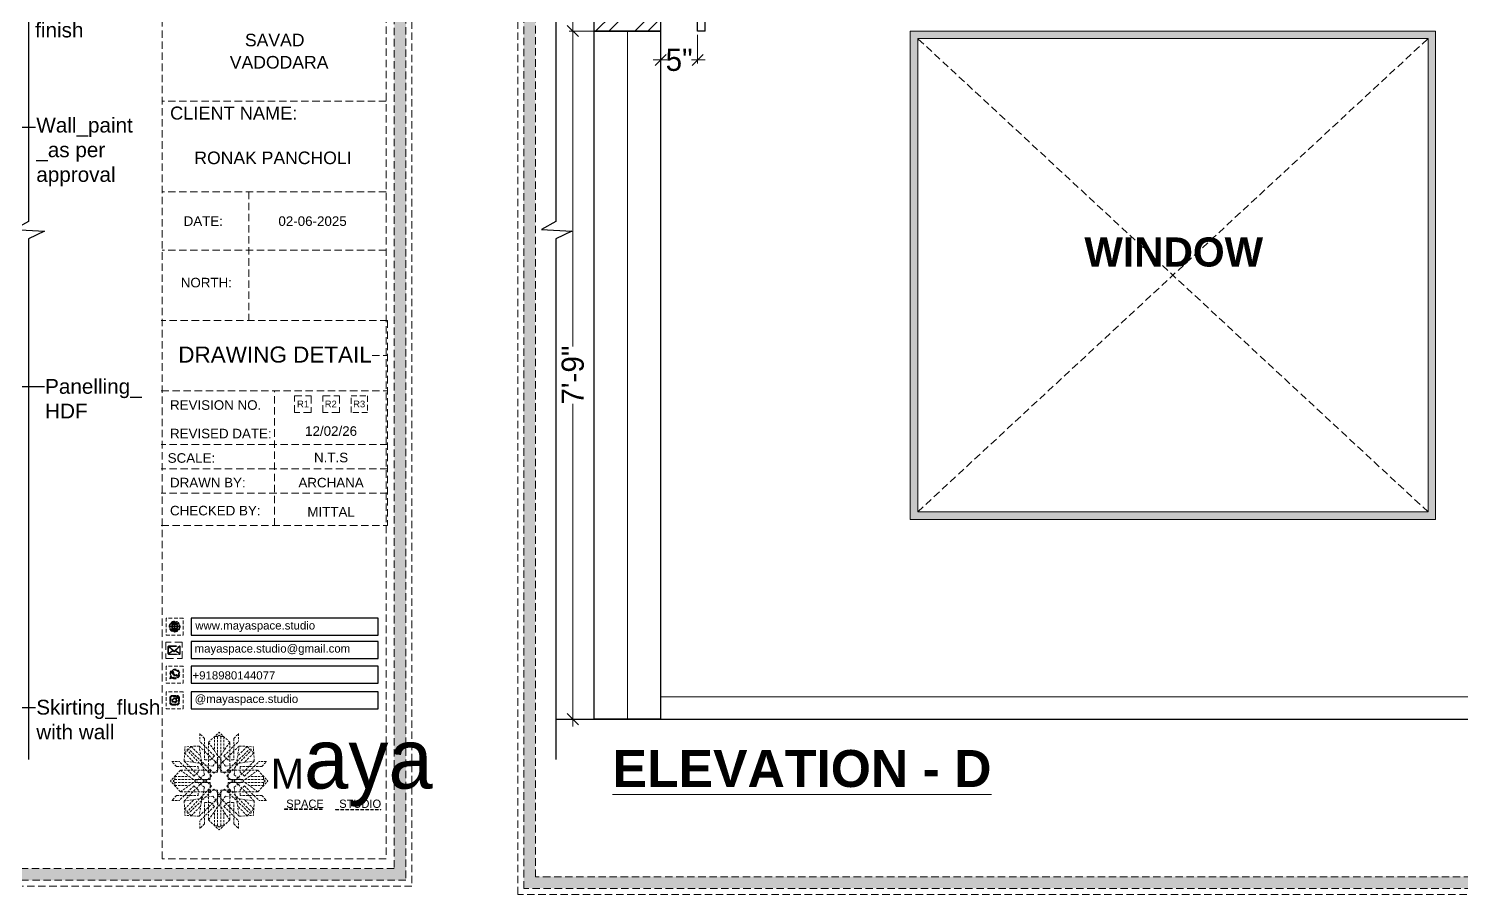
# Model space of a CAD drawing. Header units: millimetres. Extents: x 35877 to 3066687, y -650199 to -40525.
# Drawn here: x 147980.7 to 148174.3, y -179079.4 to -178962.4 of the extents above; entities that cross this region are included whole.
import ezdxf
from ezdxf import colors
from ezdxf.entities.mleader import LeaderData, LeaderLine
from ezdxf.enums import TextEntityAlignment as Align
from ezdxf.math import Vec2, Vec3

# ---------------------------------------------------------------- set-up
doc = ezdxf.new("R2010")
doc.units = ezdxf.units.MM
doc.header["$MEASUREMENT"] = 0
doc.header["$PDMODE"] = 35
doc.linetypes.add('DASHED', pattern=[0.75, 0.5, -0.25])
doc.linetypes.add('DASHEDX2', pattern=[1.5, 1, -0.5])
doc.layers.get('Defpoints').update_dxf_attribs({"color": 220})
doc.layers.add('AR HATCH-7', color=7, linetype='Continuous')
for name, color, linetype, lineweight in [('DIM.', 250, 'Continuous', 13), ('dim05', 1, 'Continuous', 13), ('Dimension', 10, 'DASHEDX2', 20), ('el', 7, 'Continuous', 20), ('FURNITURE', 32, 'Continuous', 9), ('furniture dimensions', 1, 'DASHED', 0), ('NAME PLATE', 7, 'Continuous', 25), ('SECTION ( SLAB PLine )', 104, 'Continuous', 30), ('Text', 7, 'Continuous', 15), ('wall', 7, 'Continuous', 30), ('XX~SLAB ( BEAM )~ ( DIM )', 7, 'Continuous', 9)]:
    doc.layers.add(name, color=color, linetype=linetype, lineweight=lineweight)
doc.styles.add('Arial', font='arial.ttf')
doc.styles.add('century g', font='GOTHIC.TTF')
doc.styles.get("Standard").update_dxf_attribs({"font": 'arial.ttf', "height": 6})
doc.dimstyles.new('Archana', dxfattribs={"dimtxt": 2, "dimasz": 0.75, "dimexe": 0.5, "dimexo": 0.5, "dimgap": 0, "dimtad": 0, "dimzin": 0, "dimdsep": 46, "dimlunit": 4, "dimtxsty": 'century g', "dimblk": 'OBLIQUE', "dimcen": 0, "dimdle": 1, "dimclrd": 256, "dimclre": 256, "dimclrt": 256, "dimadec": 0, "dimazin": 0, "dimtfac": 1, "dimtofl": 0, "dimtmove": 1, "dimatfit": 3, "dimfxl": 1, "dimfxlon": 1, "dimtolj": 1, "dimtzin": 0, "dimlwd": -1, "dimlwe": -1, "dimarcsym": 0})

# ---------------------------------------------------------------- blocks, each defined once
blk = doc.blocks.new('FSFSF')
at = {"color": 42, "lineweight": 5, "true_color": 0xe0ac11}
for p, q in [((28600.03, 143.51), (28600.03, 140.16)), ((28602.15, 141.41), (28600.03, 143.51)), ((28606.47, 133.76), (28600.03, 140.16)), ((28602.15, 141.41), (28602.15, 131.95)), ((28603.86, 139.69), (28608.58, 144.08)), ((28603.86, 126.58), (28603.86, 139.69)), ((28603.86, 139.69), (28608.58, 133.02)), ((28607.9, 142.22), (28606.58, 142.22)), ((28606.58, 142.22), (28606.58, 135.84)), ((28607.9, 142.22), (28608.58, 142.85)), ((28607.9, 142.22), (28607.9, 126.58)), ((28613.31, 139.69), (28608.58, 144.08)), ((28609.27, 142.22), (28608.59, 142.85)), ((28613.31, 139.69), (28608.59, 133.02)), ((28609.27, 142.22), (28609.27, 126.58)), ((28609.27, 142.22), (28610.59, 142.22)), ((28610.59, 142.22), (28610.59, 135.84)), ((28610.7, 133.76), (28617.14, 140.16)), ((28613.31, 126.58), (28613.31, 139.69)), ((28615.02, 141.41), (28617.14, 143.51)), ((28615.02, 141.41), (28615.02, 131.95)), ((28617.14, 143.51), (28617.14, 140.16)), ((28593.19, 131.45), (28593.54, 137.71)), ((28593.39, 135), (28594.56, 136.12)), ((28593.39, 135), (28597.6, 130.78)), ((28599.8, 138.06), (28593.54, 137.71)), ((28595.12, 136.69), (28594.53, 136.69)), ((28594.56, 136.12), (28594.56, 136.71)), ((28605.17, 124.98), (28594.56, 136.12)), ((28596.24, 137.86), (28595.12, 136.69)), ((28606.27, 126.08), (28595.12, 136.69)), ((28596.24, 137.86), (28600.47, 133.65)), ((28601.03, 130), (28599.8, 138.06)), ((28599.8, 138.05), (28608.58, 129.56)), ((28606.47, 133.76), (28604.75, 131.95)), ((28605.86, 129.18), (28608.58, 133.02)), ((28617.37, 138.05), (28608.59, 129.56)), ((28611.31, 129.18), (28608.59, 133.02)), ((28610.7, 133.76), (28612.42, 131.95)), ((28610.9, 126.08), (28622.05, 136.69)), ((28612.02, 124.98), (28622.62, 136.12)), ((28616.14, 130), (28617.37, 138.06)), ((28620.93, 137.86), (28616.7, 133.65)), ((28617.37, 138.06), (28623.63, 137.71)), ((28623.8, 135), (28619.59, 130.78)), ((28620.93, 137.86), (28622.05, 136.69)), ((28622.05, 136.69), (28622.64, 136.69)), ((28622.62, 136.12), (28622.62, 136.71)), ((28623.8, 135), (28622.62, 136.12)), ((28624, 131.45), (28623.65, 137.71)), ((28591.56, 127.39), (28587.17, 122.66)), ((28587.73, 131.22), (28591.08, 131.22)), ((28589.84, 129.1), (28587.73, 131.22)), ((28589.84, 129.1), (28599.29, 129.1)), ((28597.49, 124.78), (28591.08, 131.22)), ((28604.66, 127.39), (28591.56, 127.39)), ((28591.56, 127.39), (28598.23, 122.67)), ((28593.19, 131.45), (28601.69, 122.67)), ((28601.25, 130.22), (28593.19, 131.45)), ((28597.49, 124.78), (28599.29, 126.5)), ((28599.29, 126.5), (28599.29, 129.1)), ((28605.86, 129.18), (28601.03, 130)), ((28602.07, 125.39), (28601.25, 130.22)), ((28604.75, 131.95), (28602.15, 131.95)), ((28603.68, 126.54), (28603.68, 127.39)), ((28604.66, 126.54), (28603.68, 126.54)), ((28604.71, 127.57), (28603.86, 127.57)), ((28607.9, 126.58), (28603.86, 126.58)), ((28604.66, 123.35), (28604.66, 127.39)), ((28604.7, 126.58), (28604.71, 127.57)), ((28606.27, 126.08), (28608.58, 128.27)), ((28607.9, 128.92), (28608.58, 129.56)), ((28607.9, 128.92), (28608.58, 128.27)), ((28609.27, 128.92), (28608.59, 129.56)), ((28609.27, 128.92), (28608.59, 128.27)), ((28610.9, 126.08), (28608.59, 128.27)), ((28609.27, 126.58), (28613.31, 126.58)), ((28611.31, 129.18), (28616.14, 130)), ((28612.42, 131.95), (28615.02, 131.95)), ((28612.46, 126.58), (28612.46, 127.57)), ((28612.46, 127.57), (28613.31, 127.57)), ((28612.52, 123.35), (28612.52, 127.39)), ((28612.52, 127.39), (28625.63, 127.39)), ((28612.52, 126.54), (28613.51, 126.54)), ((28613.51, 126.54), (28613.51, 127.39)), ((28615.12, 125.39), (28615.94, 130.22)), ((28623.99, 131.45), (28615.5, 122.67)), ((28615.94, 130.22), (28624, 131.45)), ((28627.34, 129.1), (28617.89, 129.1)), ((28617.89, 126.5), (28617.89, 129.1)), ((28619.7, 124.78), (28617.89, 126.5)), ((28625.63, 127.39), (28618.96, 122.67)), ((28619.7, 124.78), (28626.1, 131.22)), ((28625.63, 127.39), (28630.02, 122.66)), ((28629.45, 131.22), (28626.1, 131.22)), ((28627.34, 129.1), (28629.45, 131.22)), ((28591.56, 117.94), (28587.17, 122.66)), ((28589.03, 123.35), (28588.4, 122.67)), ((28589.03, 121.98), (28588.4, 122.65)), ((28589.03, 123.35), (28589.03, 124.67)), ((28589.03, 124.67), (28595.4, 124.67)), ((28589.03, 123.35), (28604.66, 123.35)), ((28589.03, 121.98), (28604.66, 121.98)), ((28589.03, 121.98), (28589.03, 120.66)), ((28589.03, 120.66), (28595.4, 120.66)), ((28597.49, 120.54), (28591.08, 114.11)), ((28591.56, 117.94), (28598.23, 122.65)), ((28593.19, 113.88), (28601.69, 122.65)), ((28605.17, 120.35), (28594.56, 109.2)), ((28597.49, 120.54), (28599.29, 118.83)), ((28602.07, 125.39), (28598.23, 122.67)), ((28602.07, 119.94), (28598.23, 122.65)), ((28602.07, 119.94), (28601.25, 115.1)), ((28602.33, 123.35), (28601.69, 122.67)), ((28602.33, 121.98), (28601.69, 122.65)), ((28602.33, 123.35), (28602.97, 122.67)), ((28602.33, 121.98), (28602.97, 122.65)), ((28605.17, 124.98), (28602.97, 122.67)), ((28605.17, 120.35), (28602.97, 122.65)), ((28604.66, 121.98), (28604.66, 117.94)), ((28612.02, 124.98), (28614.21, 122.67)), ((28612.02, 120.35), (28614.21, 122.65)), ((28612.02, 120.35), (28622.62, 109.2)), ((28628.16, 123.35), (28612.52, 123.35)), ((28612.52, 121.98), (28612.52, 117.94)), ((28628.16, 121.98), (28612.52, 121.98)), ((28614.85, 123.35), (28614.21, 122.67)), ((28614.85, 121.98), (28614.21, 122.65)), ((28614.85, 123.35), (28615.5, 122.67)), ((28614.85, 121.98), (28615.5, 122.65)), ((28615.12, 125.39), (28618.96, 122.67)), ((28615.12, 119.94), (28618.96, 122.65)), ((28615.12, 119.94), (28615.94, 115.1)), ((28623.99, 113.88), (28615.5, 122.65)), ((28619.7, 120.54), (28617.89, 118.83)), ((28625.63, 117.94), (28618.96, 122.65)), ((28619.7, 120.54), (28626.1, 114.11)), ((28628.16, 124.67), (28621.78, 124.67)), ((28628.16, 120.66), (28621.78, 120.66)), ((28625.63, 117.94), (28630.02, 122.66)), ((28628.16, 123.35), (28628.16, 124.67)), ((28628.16, 123.35), (28628.78, 122.67)), ((28628.16, 121.98), (28628.78, 122.65)), ((28628.16, 121.98), (28628.16, 120.66)), ((28589.84, 116.23), (28587.73, 114.11)), ((28587.73, 114.11), (28591.08, 114.11)), ((28589.84, 116.23), (28599.29, 116.23)), ((28604.66, 117.94), (28591.56, 117.94)), ((28601.25, 115.1), (28593.19, 113.87)), ((28593.19, 113.87), (28593.54, 107.62)), ((28593.39, 110.32), (28597.6, 114.55)), ((28606.27, 119.15), (28595.12, 108.54)), ((28599.29, 118.83), (28599.29, 116.23)), ((28599.8, 107.17), (28608.58, 115.67)), ((28601.03, 115.23), (28599.8, 107.17)), ((28605.86, 116.05), (28601.03, 115.23)), ((28604.66, 118.78), (28603.68, 118.78)), ((28603.68, 118.78), (28603.68, 117.94)), ((28607.9, 118.65), (28603.86, 118.65)), ((28603.86, 118.65), (28603.86, 105.54)), ((28604.71, 117.66), (28603.86, 117.66)), ((28604.7, 118.65), (28604.71, 117.66)), ((28605.86, 116.05), (28608.58, 112.21)), ((28606.27, 119.15), (28608.58, 116.96)), ((28607.9, 103.01), (28607.9, 118.65)), ((28607.9, 116.31), (28608.58, 116.96)), ((28607.9, 116.31), (28608.58, 115.67)), ((28610.9, 119.15), (28608.59, 116.96)), ((28609.27, 116.31), (28608.59, 116.96)), ((28609.27, 116.31), (28608.59, 115.67)), ((28611.31, 116.05), (28608.59, 112.21)), ((28617.37, 107.17), (28608.59, 115.67)), ((28609.27, 118.65), (28613.31, 118.65)), ((28609.27, 103.01), (28609.27, 118.65)), ((28610.9, 119.15), (28622.05, 108.54)), ((28611.31, 116.05), (28616.14, 115.23)), ((28612.46, 118.65), (28612.46, 117.66)), ((28612.46, 117.66), (28613.31, 117.66)), ((28612.52, 118.78), (28613.51, 118.78)), ((28612.52, 117.94), (28625.63, 117.94)), ((28613.31, 118.65), (28613.31, 105.54)), ((28613.51, 118.78), (28613.51, 117.94)), ((28615.94, 115.1), (28624, 113.87)), ((28616.14, 115.23), (28617.37, 107.17)), ((28617.89, 118.83), (28617.89, 116.23)), ((28627.34, 116.23), (28617.89, 116.23)), ((28623.8, 110.32), (28619.59, 114.55)), ((28624, 113.87), (28623.65, 107.62)), ((28629.45, 114.11), (28626.1, 114.11)), ((28627.34, 116.23), (28629.45, 114.11)), ((28593.39, 110.32), (28594.56, 109.2)), ((28599.8, 107.17), (28593.54, 107.52)), ((28595.12, 108.54), (28594.53, 108.54)), ((28594.56, 109.2), (28594.56, 108.61)), ((28596.24, 107.37), (28595.12, 108.54)), ((28596.24, 107.37), (28600.47, 111.58)), ((28606.47, 111.47), (28600.03, 105.07)), ((28602.15, 103.82), (28602.15, 113.27)), ((28604.75, 113.27), (28602.15, 113.27)), ((28603.86, 105.54), (28608.58, 112.21)), ((28606.47, 111.47), (28604.75, 113.27)), ((28606.58, 103.01), (28606.58, 109.38)), ((28613.31, 105.54), (28608.59, 112.21)), ((28610.59, 103.01), (28610.59, 109.38)), ((28610.7, 111.47), (28612.42, 113.27)), ((28610.7, 111.47), (28617.14, 105.07)), ((28612.42, 113.27), (28615.02, 113.27)), ((28615.02, 103.82), (28615.02, 113.27)), ((28620.93, 107.37), (28616.7, 111.58)), ((28617.37, 107.17), (28623.63, 107.52)), ((28620.93, 107.37), (28622.05, 108.54)), ((28622.05, 108.54), (28622.64, 108.54)), ((28623.8, 110.32), (28622.62, 109.2)), ((28622.62, 109.2), (28622.62, 108.61)), ((28600.03, 101.71), (28600.03, 105.07)), ((28602.15, 103.82), (28600.03, 101.71)), ((28603.86, 105.54), (28608.58, 101.15)), ((28607.9, 103.01), (28606.58, 103.01)), ((28607.9, 103.01), (28608.58, 102.38)), ((28613.31, 105.54), (28608.58, 101.15)), ((28609.27, 103.01), (28608.59, 102.38)), ((28609.27, 103.01), (28610.59, 103.01)), ((28615.02, 103.82), (28617.14, 101.71)), ((28617.14, 101.71), (28617.14, 105.07))]:
    blk.add_line(p, q, dxfattribs=at)
blk = doc.blocks.new('hgwg')
at = {"layer": 'Dimension', "true_color": 0xd39e00}
h = blk.add_hatch(color=42, dxfattribs=at)
h.dxf.hatch_style = 1
h.paths.add_polyline_path([(27505.71, 45.05), (27494.27, 45.05), (27494.27, 44.9), (27505.71, 44.9)])
h = blk.add_hatch(color=42, dxfattribs=at)
h.dxf.hatch_style = 1
h.paths.add_polyline_path([(27523.3, 44.9), (27509.68, 44.9), (27509.68, 44.75), (27523.3, 44.75)])
at = {"layer": 'Dimension', "color": 42, "true_color": 0xd39e00}
for p, q in [((27494.27, 45.05), (27505.71, 45.05)), ((27494.27, 44.9), (27494.27, 45.05)), ((27494.27, 44.9), (27505.71, 44.9)), ((27505.71, 45.05), (27505.71, 44.9)), ((27509.68, 44.9), (27523.3, 44.9)), ((27509.68, 44.9), (27509.68, 44.75)), ((27509.68, 44.75), (27523.3, 44.75)), ((27523.3, 44.75), (27523.3, 44.9))]:
    blk.add_line(p, q, dxfattribs=at)
at = {"layer": 'Dimension', "color": 42, "true_color": 0xd39e00, "attachment_point": 1}
for s, width, insert, char_height in [('{\\fCinzel|b0|i0|c0|p2;\\H1.5x;M\\fAmsterdam One|b0|i0|c0|p2;\\H2x;aya}', 85.3277, (27490.17, 69.17), 6), ('{\\fCinzel|b0|i0|c0|p0;SPACE     STUDIO}', 66.129, (27494.83, 47.86), 2.5)]:
    blk.add_mtext_dynamic_manual_height_columns(s, width=width, gutter_width=30, heights=[0], dxfattribs=dict(at, insert=insert, char_height=char_height))
blk = doc.blocks.new('aggerg')
at = {"layer": 'Dimension', "color": 42, "true_color": 0xd39e00}
blk.add_lwpolyline([(-1.41, 1.41), (1.41, 1.41), (1.41, -1.41), (-1.41, -1.41)], close=True, dxfattribs=at)
at = {"layer": 'NAME PLATE', "lineweight": 0, "insert": (-0.03, 0.62), "char_height": 1.151, "width": 2.2458, "attachment_point": 2, "style": 'Arial'}
blk.add_mtext('R3', dxfattribs=at)
blk = doc.blocks.new('QEGW4TG')
at = {"layer": 'Dimension', "true_color": 0x000000}
h = blk.add_hatch(color=18, dxfattribs=at)
h.dxf.hatch_style = 1
h.paths.add_polyline_path([(2.69, 1.93, 0.170513), (2.95, 1.97, 0.190337), (3.11, 2.18, 0.316231), (3.07, 2.28), (2.79, 2.37, 0.273721), (2.69, 2.34, 0.040749), (2.63, 2.27, -0.441282), (2.53, 2.25, -0.11828), (2.06, 2.64, -0.441282), (2.07, 2.74, 0.040749), (2.13, 2.81, 0.290083), (2.14, 2.92), (2.01, 3.18, 0.316231), (1.91, 3.2, 0.190337), (1.73, 3, 0.170513), (1.72, 2.74, 0.252784)], flags=0)
h.paths.add_polyline_path([(1.19, 1.98), (1.03, 1.3, 0.550912), (1.11, 1.23), (1.75, 1.39, 6.344125)])
h.paths.add_polyline_path([(1.81, 1.7), (1.4, 1.6), (1.5, 2.03, -9.071339)], flags=16)
h.paths.add_polyline_path([(3.11, 2.16, -0.17811), (2.95, 1.97, -0.170513), (2.69, 1.93, -0.252784), (1.72, 2.74, -0.170513), (1.73, 3, -0.17811), (1.89, 3.19, -0.370089), (2.01, 3.18), (2.14, 2.92, -0.307185), (2.13, 2.8, -0.041087), (2.06, 2.73, 0.321676), (2.05, 2.65, 0.126524), (2.55, 2.24, 0.312216), (2.62, 2.26, -0.041087), (2.68, 2.34, -0.290673), (2.79, 2.37), (3.07, 2.28, -0.370089)], flags=0)
h = blk.add_hatch(color=18, dxfattribs=at)
h.dxf.hatch_style = 1
h.paths.add_polyline_path([(2.79, 2.37, 0.273721), (2.69, 2.34, 0.040749), (2.63, 2.27, -0.441282), (2.53, 2.25, -0.11828), (2.06, 2.64, -0.441282), (2.07, 2.74, 0.040749), (2.13, 2.81, 0.290083), (2.14, 2.92), (2.01, 3.18, 0.316231), (1.91, 3.2, 0.190337), (1.73, 3, 0.170513), (1.72, 2.74, 0.252784), (2.69, 1.93, 0.170513), (2.95, 1.97, 0.190337), (3.11, 2.18, 0.316231), (3.07, 2.28)])
for p, q in [((1.19, 1.98), (1.03, 1.3)), ((1.1, 1.23), (1.75, 1.39)), ((1.5, 2.03), (1.4, 1.6)), ((1.4, 1.6), (1.81, 1.7)), ((2.01, 3.18), (2.14, 2.92)), ((3.07, 2.28), (2.8, 2.36))]:
    blk.add_line(p, q)
blk.add_lwpolyline([(0, 0), (4.68, 0), (4.68, 4.68), (0, 4.68)], close=True)
for centre, radius, start, end in [((1.09, 1.29), 0.0598, 164.8483, 282.1458), ((2.39, 2.56), 1.34, 241.4727, 205.6422), ((2.39, 2.56), 1.04, 235.9962, 210.8333), ((2.09, 2.87), 0.39, 159.7007, 198.4072), ((2.96, 3.23), 1.33, 201.4218, 258.1669), ((2.07, 2.87), 0.364, 118.9685, 159.3648), ((1.94, 3.12), 0.0896, 41.8985, 123.1344), ((2.11, 2.68), 0.066, 135.9932, 224.8892), ((1.67, 3.16), 0.586, 312.4617, 321.8728), ((3.12, 3.42), 1.31, 216.5455, 243.5279), ((2.05, 2.87), 0.104, 320.3924, 28.6971), ((2.57, 2.3), 0.066, 234.2482, 323.1441), ((3.11, 1.94), 0.586, 137.2645, 146.6756), ((2.76, 2.27), 0.104, 70.4402, 138.745), ((2.75, 2.31), 0.39, 260.7301, 299.4366), ((2.76, 2.29), 0.364, 299.7725, 340.1688), ((3.03, 2.2), 0.0896, 336.0029, 57.2388)]:
    blk.add_arc(centre, radius, start, end)
blk = doc.blocks.new('ASGERG')
at = {"layer": 'Dimension', "true_color": 0x000000}
h = blk.add_hatch(color=18, dxfattribs=at)
h.dxf.hatch_style = 1
h.paths.add_polyline_path([(0.99, 1.7, 0.353872), (1.69, 1.03), (2.96, 1.03, 0.353872), (3.66, 1.7), (3.66, 2.99, 0.353872), (2.96, 3.67), (1.69, 3.67, 0.353872), (0.99, 2.99)])
h.paths.add_polyline_path([(1.27, 2.97, -0.353872), (1.72, 3.4), (2.94, 3.4, -0.353872), (3.38, 2.97), (3.38, 1.72, -0.353872), (2.94, 1.3), (1.72, 1.3, -0.353872), (1.27, 1.72)], flags=16)
h.paths.add_polyline_path([(3.02, 2.35, -1), (1.64, 2.35, -1)], flags=0)
h.paths.add_polyline_path([(2.74, 2.35, -1), (1.92, 2.35, -1)], flags=0)
h.paths.add_polyline_path([(2.86, 3.02, -1), (3.19, 3.02, -1)], flags=0)
h.paths.add_polyline_path([(1.64, 2.35, 1), (3.02, 2.35, 1)], flags=0)
h = blk.add_hatch(color=18, dxfattribs=at)
h.dxf.hatch_style = 1
h.paths.add_polyline_path([(1.64, 2.35, 1), (3.02, 2.35, 1)])
h.paths.add_polyline_path([(2.74, 2.35, -1), (1.92, 2.35, -1)], flags=16)
h = blk.add_hatch(color=18, dxfattribs=at)
h.dxf.hatch_style = 1
h.paths.add_polyline_path([(3.19, 3.02, 1), (2.86, 3.02, 1)])
for p, q in [((0.99, 2.99), (0.99, 1.7)), ((1.27, 2.97), (1.27, 1.72)), ((1.69, 3.67), (2.96, 3.67)), ((1.69, 1.03), (2.96, 1.03)), ((2.94, 3.4), (1.72, 3.4)), ((2.94, 1.3), (1.72, 1.3)), ((3.38, 2.97), (3.38, 1.72)), ((3.66, 2.99), (3.66, 1.7))]:
    blk.add_line(p, q)
blk.add_lwpolyline([(0, 0), (4.68, 0), (4.68, 4.68), (0, 4.68)], close=True)
for centre, radius in [((2.33, 2.35), 0.694), ((2.33, 2.35), 0.414), ((3.02, 3.02), 0.168)]:
    blk.add_circle(centre, radius)
for centre, radius, start, end in [((1.76, 2.89), 0.778, 94.8631, 172.8127), ((1.76, 1.8), 0.778, 187.1873, 265.1369), ((1.76, 2.91), 0.491, 94.8631, 172.8127), ((1.76, 1.78), 0.491, 187.1873, 265.1369), ((2.9, 2.91), 0.491, 7.1873, 85.1369), ((2.9, 1.78), 0.491, 274.8631, 352.8127), ((2.89, 2.89), 0.778, 7.1873, 85.1369), ((2.89, 1.8), 0.778, 274.8631, 352.8127)]:
    blk.add_arc(centre, radius, start, end)
blk = doc.blocks.new('DTGWEGEARG')
at = {"layer": 'Dimension', "true_color": 0x000000}
h = blk.add_hatch(color=18, dxfattribs=at)
h.dxf.hatch_style = 1
h.paths.add_polyline_path([(3.83, 2.34, 1), (0.85, 2.34, 1)])
h.paths.add_polyline_path([(2.51, 1.01, 0.105795), (2.96, 1.58, -0.055205), (3.3, 1.41, -0.169822)], flags=16)
h.paths.add_polyline_path([(2.41, 1.12), (2.41, 1.69, -0.058279), (2.81, 1.63, -0.103353)], flags=16)
h.paths.add_polyline_path([(2.26, 1.13, -0.101741), (1.87, 1.63, -0.057171), (2.26, 1.69)], flags=16)
h.paths.add_polyline_path([(2.17, 1.01, -0.169822), (1.38, 1.41, -0.055205), (1.72, 1.58, 0.105795)], flags=16)
h.paths.add_polyline_path([(3.02, 1.72, 0.081336), (3.13, 2.27), (3.68, 2.27, -0.152069), (3.4, 1.52, 0.05687)], flags=16)
h.paths.add_polyline_path([(2.87, 1.77, 0.061945), (2.41, 1.84), (2.41, 2.27), (2.98, 2.27, -0.081344)], flags=16)
h.paths.add_polyline_path([(2.26, 1.84, 0.060923), (1.8, 1.77, -0.081344), (1.7, 2.27), (2.26, 2.27)], flags=16)
h.paths.add_polyline_path([(1.66, 1.72, 0.05687), (1.28, 1.52, -0.152069), (1, 2.27), (1.55, 2.27, 0.081336)], flags=16)
h.paths.add_polyline_path([(2.41, 2.42), (2.41, 2.83, 0.061945), (2.87, 2.91, -0.080009), (2.98, 2.42)], flags=16)
h.paths.add_polyline_path([(3.13, 2.42, 0.080116), (3.02, 2.96, 0.05687), (3.4, 3.16, 0.028258), (3.3, 3.27, -0.055205), (2.96, 3.1, 0.105795), (2.51, 3.67, -0.36029), (3.68, 2.42)], flags=16)
h.paths.add_polyline_path([(2.26, 2.42), (1.7, 2.42, -0.080009), (1.8, 2.91, 0.060923), (2.26, 2.84)], flags=16)
h.paths.add_polyline_path([(1.55, 2.42), (1, 2.42, -0.150466), (1.28, 3.16, 0.05687), (1.66, 2.96, 0.080116)], flags=16)
h.paths.add_polyline_path([(2.41, 2.98), (2.41, 3.56, -0.103353), (2.81, 3.05, -0.058279)], flags=16)
h.paths.add_polyline_path([(2.26, 2.99, -0.057171), (1.87, 3.05, -0.101741), (2.26, 3.55)], flags=16)
h.paths.add_polyline_path([(1.72, 3.1, -0.055205), (1.38, 3.27, -0.169822), (2.17, 3.67, 0.105795)], flags=16)
blk.add_lwpolyline([(0, 0), (4.68, 0), (4.68, 4.68), (0, 4.68)], close=True)
at = {"layer": 'Dimension', "color": 18, "true_color": 0x000000}
for p, q in [((1, 2.42), (1.55, 2.42)), ((1, 2.27), (1.55, 2.27)), ((1.7, 2.42), (2.26, 2.42)), ((1.7, 2.27), (2.26, 2.27)), ((2.26, 3.55), (2.26, 2.99)), ((2.26, 2.84), (2.26, 2.42)), ((2.26, 2.27), (2.26, 1.84)), ((2.26, 1.69), (2.26, 1.13)), ((2.41, 3.56), (2.41, 2.98)), ((2.41, 2.83), (2.41, 2.42)), ((2.41, 2.42), (2.98, 2.42)), ((2.41, 2.27), (2.98, 2.27)), ((2.41, 2.27), (2.41, 1.84)), ((2.41, 1.69), (2.41, 1.12)), ((3.13, 2.42), (3.68, 2.42)), ((3.13, 2.27), (3.68, 2.27))]:
    blk.add_line(p, q, dxfattribs=at)
blk.add_circle((2.34, 2.34), 1.49, dxfattribs=at)
for centre, radius, start, end in [((2.34, 2.34), 1.34, 142.3819, 176.6093), ((2.34, 2.34), 1.34, 183.0315, 217.6181), ((2.34, 4.74), 1.9, 236.1399, 249.1595), ((2.34, -0.06), 1.9, 110.8405, 123.8601), ((2.34, 2.34), 1.34, 97.3549, 135.9073), ((2.34, 4.74), 1.75, 236.7417, 249.3811), ((2.34, -0.06), 1.75, 110.6189, 123.2583), ((2.34, 2.34), 1.34, 224.0927, 262.6451), ((3.28, 2.34), 1.73, 159.0567, 177.3789), ((3.28, 2.34), 1.73, 182.3435, 200.9433), ((3.28, 2.34), 1.58, 158.8325, 177.1302), ((3.28, 2.34), 1.58, 182.5658, 201.1675), ((3.28, 2.34), 1.73, 129.9301, 154.0867), ((3.28, 2.34), 1.73, 205.9133, 230.0699), ((2.34, 4.74), 1.9, 253.6799, 267.6253), ((2.34, -0.06), 1.9, 92.3747, 106.3201), ((3.28, 2.34), 1.58, 130.1073, 153.3446), ((2.34, 4.74), 1.75, 254.3336, 267.422), ((2.34, -0.06), 1.75, 92.578, 105.6664), ((3.28, 2.34), 1.58, 206.6554, 229.8927), ((1.4, 2.34), 1.58, 26.6554, 50.2584), ((2.34, 4.74), 1.75, 272.3248, 285.6664), ((2.34, 4.74), 1.9, 272.1415, 286.3201), ((2.34, -0.06), 1.9, 73.6799, 87.8585), ((2.34, -0.06), 1.75, 74.3336, 87.6752), ((1.4, 2.34), 1.58, 309.7416, 333.3446), ((2.34, 2.34), 1.34, 3.3907, 82.6451), ((1.4, 2.34), 1.73, 25.9133, 50.0699), ((1.4, 2.34), 1.73, 309.9301, 334.0867), ((2.34, 2.34), 1.34, 277.3549, 315.9073), ((1.4, 2.34), 1.58, 2.8698, 21.1675), ((1.4, 2.34), 1.58, 338.8325, 357.4342), ((2.34, 4.74), 1.75, 290.6189, 303.2583), ((2.34, -0.06), 1.75, 56.7417, 69.3811), ((2.34, 4.74), 1.9, 290.8405, 303.8601), ((1.4, 2.34), 1.73, 2.6211, 20.9433), ((1.4, 2.34), 1.73, 339.0567, 357.6565), ((2.34, -0.06), 1.9, 56.1399, 69.1595), ((2.34, 2.34), 1.34, 322.3819, 356.9685)]:
    blk.add_arc(centre, radius, start, end, dxfattribs=at)
blk = doc.blocks.new('_Oblique')
at = {"layer": 'wall', "color": 0, "lineweight": -2}
blk.add_line((-0.5, -0.5), (0.5, 0.5), dxfattribs=at)
blk = doc.blocks.new('*D380')
at = {"layer": 'Defpoints', "color": 0, "linetype": 'Continuous', "lineweight": 0, "transparency": 16777216}
for p in [(148066.09, -178962.75), (148071.09, -178962.75), (148071.09, -178966.65)]:
    blk.add_point(p, dxfattribs=at)
at = {"layer": 'furniture dimensions', "color": 5, "linetype": 'ByBlock', "transparency": 16777216}
blk.add_line((148066.09, -178963.25), (148066.09, -178967.15), dxfattribs=at)
at = {"layer": 'furniture dimensions', "color": 5, "linetype": 'Continuous', "transparency": 16777216}
for p, q in [((148071.09, -178963.25), (148071.09, -178967.15)), ((148065.09, -178966.65), (148066.92, -178966.65)), ((148072.09, -178966.65), (148070.26, -178966.65))]:
    blk.add_line(p, q, dxfattribs=at)
at = {"layer": 'furniture dimensions', "color": 5, "linetype": 'Continuous', "transparency": 16777216, "xscale": 1.5, "yscale": 1.5, "zscale": 1.5, "rotation": 180}
blk.add_blockref('_Oblique', (148066.09, -178966.65), dxfattribs=at)
at = {"layer": 'furniture dimensions', "color": 5, "linetype": 'Continuous', "transparency": 16777216, "xscale": 1.5, "yscale": 1.5, "zscale": 1.5}
blk.add_blockref('_Oblique', (148071.09, -178966.65), dxfattribs=at)
at = {"layer": 'furniture dimensions', "linetype": 'Continuous', "lineweight": 0, "transparency": 16777216, "insert": (148068.59, -178966.65), "char_height": 3, "attachment_point": 5, "style": 'century g'}
blk.add_mtext('\\A1;5"', dxfattribs=at)
blk = doc.blocks.new('*D381')
at = {"layer": 'Defpoints', "color": 0, "linetype": 'Continuous', "lineweight": 0, "transparency": 16777216}
for p in [(148054.22, -178956.75), (148071.09, -178956.75), (148072.09, -178962.75)]:
    blk.add_point(p, dxfattribs=at)
at = {"layer": 'furniture dimensions', "color": 5, "linetype": 'Continuous', "transparency": 16777216}
for p, q in [((148058.22, -178956.75), (148053.72, -178956.75)), ((148054.22, -178955.75), (148054.22, -178958.14)), ((148054.22, -178963.75), (148054.22, -178961.36))]:
    blk.add_line(p, q, dxfattribs=at)
at = {"layer": 'furniture dimensions', "color": 5, "linetype": 'ByBlock', "transparency": 16777216}
blk.add_line((148058.22, -178962.75), (148053.72, -178962.75), dxfattribs=at)
at = {"layer": 'furniture dimensions', "color": 5, "linetype": 'Continuous', "transparency": 16777216, "xscale": 1.5, "yscale": 1.5, "zscale": 1.5}
for p, rotation in [((148054.22, -178956.75), 90), ((148054.22, -178962.75), 270)]:
    blk.add_blockref('_Oblique', p, dxfattribs=dict(at, rotation=rotation))
at = {"layer": 'furniture dimensions', "linetype": 'Continuous', "lineweight": 0, "transparency": 16777216, "insert": (148054.22, -178959.75), "char_height": 3, "attachment_point": 5, "rotation": 90, "style": 'century g'}
blk.add_mtext('\\A1;6"', dxfattribs=at)
blk = doc.blocks.new('*D382')
at = {"layer": 'Defpoints', "color": 0, "linetype": 'Continuous', "lineweight": 0, "transparency": 16777216}
for p in [(148057.09, -178962.75), (148054.22, -179055.75), (148057.09, -179055.75)]:
    blk.add_point(p, dxfattribs=at)
at = {"layer": 'furniture dimensions', "color": 5, "linetype": 'ByBlock', "transparency": 16777216}
blk.add_line((148056.59, -178962.75), (148053.72, -178962.75), dxfattribs=at)
at = {"layer": 'furniture dimensions', "color": 5, "linetype": 'Continuous', "transparency": 16777216}
for p, q in [((148054.22, -178961.75), (148054.22, -179005.38)), ((148054.22, -179056.75), (148054.22, -179013.12)), ((148056.59, -179055.75), (148053.72, -179055.75))]:
    blk.add_line(p, q, dxfattribs=at)
at = {"layer": 'furniture dimensions', "color": 5, "linetype": 'Continuous', "transparency": 16777216, "xscale": 1.5, "yscale": 1.5, "zscale": 1.5}
for p, rotation in [((148054.22, -178962.75), 90), ((148054.22, -179055.75), 270)]:
    blk.add_blockref('_Oblique', p, dxfattribs=dict(at, rotation=rotation))
at = {"layer": 'furniture dimensions', "linetype": 'Continuous', "lineweight": 0, "transparency": 16777216, "insert": (148054.22, -179009.25), "char_height": 3, "attachment_point": 5, "rotation": 90, "style": 'century g'}
blk.add_mtext('\\A1;7\'-9"', dxfattribs=at)

msp = doc.modelspace()

# ---------------------------------------------------------------- hatches: boundary and pattern name
at = {"layer": 'AR HATCH-7', "lineweight": 0, "true_color": 0x939598, "transparency": 33554687}
h = msp.add_hatch(dxfattribs=at)
h.set_pattern_fill('ANSI32', color=252, scale=10)
h.set_pattern_definition([(45, (-856.425, 1363.042), (-2.65165043, 2.65165043), []), (45, (-854.6573, 1363.042), (-2.65165043, 2.65165043), [])])
h.paths.add_polyline_path([(148066.0941, -178944.7482), (148057.0941, -178944.7482), (148057.0941, -178962.7482), (148066.0941, -178962.7482)])
at = {"layer": 'Dimension', "true_color": 0xd39e00, "transparency": 33554687}
h = msp.add_hatch(color=42, dxfattribs=at)
h.paths.add_polyline_path([(147806.0433, -178918.7277), (147806.0433, -179077.5362), (148031.6635, -179077.5362), (148031.6635, -178918.7277)])
h.paths.add_polyline_path([(147807.6267, -178920.3111), (148030.08, -178920.3111), (148030.08, -179075.9528), (147807.6267, -179075.9528)], flags=16)
h = msp.add_hatch(color=42, dxfattribs=at)
h.paths.add_polyline_path([(148047.5894, -178919.795), (148047.5894, -179078.6437), (148273.2667, -179078.6437), (148273.2667, -178919.795)])
h.paths.add_polyline_path([(148049.1733, -178921.3788), (148271.6829, -178921.3788), (148271.6829, -179077.0598), (148049.1733, -179077.0598)], flags=16)
at = {"layer": 'Dimension', "true_color": 0x000000, "transparency": 33554687}
h = msp.add_hatch(color=18, dxfattribs=at)
h.dxf.hatch_style = 1
h.paths.add_polyline_path([(148000.9939, -179047.0276, 0.41421356), (148001.162, -179046.8595), (148001.162, -179046.0189, 0.41421356), (148000.9939, -179045.8508), (147999.6582, -179045.8508, 0.41421356), (147999.49, -179046.0189), (147999.49, -179046.8595, 0.41421356), (147999.6582, -179047.0276)])
h.paths.add_polyline_path([(148000.45, -179046.5211), (148001.0682, -179046.9338, -0.19891237), (148000.9939, -179046.9646), (147999.6582, -179046.9646, -0.19891237), (147999.5839, -179046.9338), (148000.202, -179046.5211), (148000.326, -179046.6372)], flags=16)
h.paths.add_polyline_path([(148000.326, -179046.5508), (147999.6461, -179045.9145, -0.02878333), (147999.6582, -179045.9138), (148000.9939, -179045.9138, -0.02878333), (148001.0059, -179045.9145)], flags=16)
h.paths.add_polyline_path([(148000.4973, -179046.4769), (148001.0671, -179045.9436, -0.20248192), (148001.0989, -179046.0189), (148001.0989, -179046.8595, -0.04307597), (148001.0974, -179046.8775)], flags=16)
h.paths.add_polyline_path([(148000.1548, -179046.4769), (147999.5547, -179046.8775, -0.04307597), (147999.5531, -179046.8595), (147999.5531, -179046.0189, -0.20248192), (147999.5849, -179045.9436)], flags=16)
at = {"layer": 'FURNITURE', "lineweight": 0, "true_color": 0x636466, "transparency": 33554505}
h = msp.add_hatch(color=251, dxfattribs=at)
h.dxf.hatch_style = 1
h.paths.add_polyline_path([(148170.8396, -178962.7482), (148099.84, -178962.7482), (148099.84, -179028.7482), (148170.8396, -179028.7482)])
h.paths.add_polyline_path([(148169.8396, -178963.7482), (148169.8396, -179027.7482), (148100.84, -179027.7482), (148100.84, -178963.7482)], flags=16)
h.paths.add_polyline_path([(148122.3012, -178996.7041), (148148.5189, -178996.7041), (148148.5189, -178988.4721), (148122.3012, -178988.4721)], flags=0)

# ---------------------------------------------------------------- linework, layer by layer
at = {"color": 18, "true_color": 0x000000, "transparency": 33554687, "elevation": 0.1212}
for points in [[(148002.6165, -179044.3944), (148027.897, -179044.3944), (148027.897, -179042.0838), (148002.6165, -179042.0838)], [(148002.6165, -179047.548), (148027.897, -179047.548), (148027.897, -179045.2375), (148002.6165, -179045.2375)], [(148002.6282, -179050.9119), (148027.897, -179050.9119), (148027.897, -179048.6013), (148002.6282, -179048.6013)], [(148002.6165, -179054.3561), (148027.897, -179054.3561), (148027.897, -179052.0456), (148002.6165, -179052.0456)]]:
    msp.add_lwpolyline(points, close=True, dxfattribs=at)
at = {"layer": 'dim05', "color": 251, "linetype": 'DASHEDX2', "lineweight": 25, "true_color": 0x636466}
for p, q in [((148100.84, -179027.7482), (148169.8396, -178963.7482)), ((148169.8396, -179027.7482), (148100.84, -178963.7482))]:
    msp.add_line(p, q, dxfattribs=at)
at = {"layer": 'Dimension', "color": 42, "true_color": 0xd39e00, "transparency": 33554687}
for p, q in [((148029.0081, -178972.2167, 0.1212), (147998.6913, -178972.2167, 0.1212)), ((148029.0081, -178984.4611, 0.1212), (147998.6913, -178984.4611, 0.1212)), ((148010.4212, -178984.4611, 0.1212), (148010.4212, -179001.8657, 0.1212)), ((148029.0081, -178992.3393, 0.1212), (147998.6913, -178992.3393, 0.1212)), ((148029.1917, -179001.8657, 0.1212), (147998.5976, -179001.8657, 0.1212)), ((148029.1917, -179001.8657, 0.1212), (148029.1917, -179029.576, 0.1212)), ((148027.0814, -179006.616, 0.1212), (148029.1917, -179006.616, 0.1212)), ((147998.5976, -179011.3664, 0.1212), (148029.1917, -179011.3664, 0.1212)), ((148013.8947, -179029.576, 0.1212), (148013.8947, -179011.3664, 0.1212)), ((148029.1917, -179018.6502, 0.1212), (147998.5976, -179018.6502, 0.1212)), ((148029.1917, -179021.9307, 0.1212), (147998.5976, -179021.9307, 0.1212)), ((148029.1917, -179025.2111, 0.1212), (147998.5976, -179025.2111, 0.1212)), ((147998.5976, -179029.576, 0.1212), (148029.1917, -179029.576, 0.1212))]:
    msp.add_line(p, q, dxfattribs=at)
at = {"layer": 'Dimension', "color": 18, "true_color": 0x000000, "transparency": 33554687}
for p, q in [((147999.49, -179046.0189, 0.1212), (147999.49, -179046.8595, 0.1212)), ((147999.5531, -179046.0189, 0.1212), (147999.5531, -179046.8595, 0.1212)), ((147999.5547, -179046.8775, 0.1212), (148000.1548, -179046.4769, 0.1212)), ((147999.5839, -179046.9338, 0.1212), (148000.202, -179046.5211, 0.1212)), ((147999.5849, -179045.9436, 0.1212), (148000.1548, -179046.4769, 0.1212)), ((147999.6461, -179045.9145, 0.1212), (148000.326, -179046.5508, 0.1212)), ((147999.6582, -179045.8508, 0.1212), (148000.9939, -179045.8508, 0.1212)), ((147999.6582, -179045.9138, 0.1212), (148000.9939, -179045.9138, 0.1212)), ((148000.202, -179046.5211, 0.1212), (148000.326, -179046.6372, 0.1212)), ((148000.326, -179046.5508, 0.1212), (148001.0059, -179045.9145, 0.1212)), ((148000.326, -179046.6372, 0.1212), (148000.45, -179046.5211, 0.1212)), ((148001.0682, -179046.9338, 0.1212), (148000.45, -179046.5211, 0.1212)), ((148000.4973, -179046.4769, 0.1212), (148001.0671, -179045.9436, 0.1212)), ((148001.0974, -179046.8775, 0.1212), (148000.4973, -179046.4769, 0.1212)), ((148001.0989, -179046.0189, 0.1212), (148001.0989, -179046.8595, 0.1212)), ((148001.162, -179046.0189, 0.1212), (148001.162, -179046.8595, 0.1212)), ((147999.6582, -179046.9646, 0.1212), (148000.9939, -179046.9646, 0.1212)), ((147999.6582, -179047.0276, 0.1212), (148000.9939, -179047.0276, 0.1212))]:
    msp.add_line(p, q, dxfattribs=at)
at = {"layer": 'Dimension', "color": 42, "true_color": 0xd39e00, "transparency": 33554687}
for points, elevation in [([(147805.2515, -178917.936), (148032.4552, -178917.936), (148032.4552, -179078.3279), (147805.2515, -179078.3279)], 0.1212), ([(147806.0433, -178918.7277), (148031.6635, -178918.7277), (148031.6635, -179077.5362), (147806.0433, -179077.5362)], 0.1212), ([(147807.6267, -178920.3111), (148030.08, -178920.3111), (148030.08, -179075.9528), (147807.6267, -179075.9528)], 0.1212), ([(148046.7975, -178919.0031), (148274.0586, -178919.0031), (148274.0586, -179079.4356), (148046.7975, -179079.4356)], 0.1188), ([(148047.5894, -178919.795), (148273.2667, -178919.795), (148273.2667, -179078.6437), (148047.5894, -179078.6437)], 0.1188), ([(147998.6913, -179074.6496), (147998.6913, -178921.6143), (148029.0081, -178921.6143), (148029.0081, -179074.6496)], 0.1212), ([(148049.1733, -178921.3788), (148271.6829, -178921.3788), (148271.6829, -179077.0598), (148049.1733, -179077.0598)], 0.1188), ([(148016.6027, -179012.0711), (148018.8352, -179012.0711), (148018.8352, -179014.3036), (148016.6027, -179014.3036)], 0.1212), ([(148020.4269, -179012.0711), (148022.6595, -179012.0711), (148022.6595, -179014.3036), (148020.4269, -179014.3036)], 0.1212)]:
    msp.add_lwpolyline(points, close=True, dxfattribs=dict(at, elevation=elevation))
at = {"layer": 'Dimension', "transparency": 33554687, "elevation": 0.1212}
msp.add_lwpolyline([(147999.2262, -179047.5654), (148001.4235, -179047.5654), (148001.4235, -179045.3681), (147999.2262, -179045.3681)], close=True, dxfattribs=at)
at = {"layer": 'Dimension', "color": 18, "true_color": 0x000000, "transparency": 33554687}
for centre, radius, start, end in [((147999.6582, -179046.0189, 0.1212), 0.1681, 90, 180), ((147999.6582, -179046.0189, 0.1212), 0.1051, 134.21354, 180), ((147999.6582, -179046.0189, 0.1212), 0.1051, 90, 96.594811), ((148000.9939, -179046.0189, 0.1212), 0.1681, 0, 90), ((148000.9939, -179046.0189, 0.1212), 0.1051, 83.405189, 90), ((148000.9939, -179046.0189, 0.1212), 0.1051, 0, 45.78646), ((147999.6582, -179046.8595, 0.1212), 0.1681, 180, 270), ((147999.6582, -179046.8595, 0.1212), 0.1051, 180, 189.86619), ((147999.6582, -179046.8595, 0.1212), 0.1051, 224.999954, 270), ((148000.9939, -179046.8595, 0.1212), 0.1681, 270, 0), ((148000.9939, -179046.8595, 0.1212), 0.1051, 270, 315.000046), ((148000.9939, -179046.8595, 0.1212), 0.1051, 350.13381, 0)]:
    msp.add_arc(centre, radius, start, end, dxfattribs=at)
at = {"layer": 'el', "lineweight": 0, "transparency": 33554559}
msp.add_line((148066.0941, -179052.7482), (148206.828, -179052.7482), dxfattribs=at)
at = {"layer": 'el', "lineweight": 0}
for points in [[(148099.84, -178962.7482), (148170.8396, -178962.7482), (148170.8396, -179028.7482), (148099.84, -179028.7482)], [(148100.84, -178963.7482), (148169.8396, -178963.7482), (148169.8396, -179027.7482), (148100.84, -179027.7482)]]:
    msp.add_lwpolyline(points, close=True, dxfattribs=at)
at = {"layer": 'FURNITURE', "lineweight": 30, "transparency": 33554687}
for p, q in [((148071.0941, -178962.7482), (148071.0941, -178937.7664)), ((148072.0941, -178962.7482), (148072.0941, -178937.7664)), ((148072.0941, -178962.7482), (148071.0941, -178962.7482))]:
    msp.add_line(p, q, dxfattribs=at)
at = {"layer": 'FURNITURE', "color": 18, "lineweight": 0, "true_color": 0x000000, "transparency": 33554687}
msp.add_line((148061.5941, -178962.7482), (148061.5941, -179055.7482), dxfattribs=at)
at = {"layer": 'FURNITURE', "color": 252, "lineweight": 25, "true_color": 0x939598, "transparency": 33554687}
for points in [[(147980.6263, -178921.1325), (147980.6263, -178988.4983), (147978.704, -178989.5539), (147982.8208, -178989.8039), (147980.6263, -178990.8273), (147980.6263, -179061.2252)], [(148051.9149, -178923.4683), (148051.9149, -178988.4983), (148049.9926, -178989.5539), (148054.1094, -178989.8039), (148051.9149, -178990.8273), (148051.9149, -179061.2252)]]:
    msp.add_lwpolyline(points, dxfattribs=at)
at = {"layer": 'FURNITURE', "color": 18, "lineweight": 30, "true_color": 0x000000, "transparency": 33554687}
msp.add_lwpolyline([(148057.0941, -178962.7482), (148066.0941, -178962.7482), (148066.0941, -179055.7482), (148057.0941, -179055.7482)], close=True, dxfattribs=at)
at = {"layer": 'SECTION ( SLAB PLine )', "color": 1, "transparency": 33554687}
msp.add_line((148051.9149, -179055.7482), (148218.0955, -179055.7482), dxfattribs=at)
msp.add_line((148051.9149, -179055.7482), (148218.0955, -179055.7482), dxfattribs=at)
at = {"layer": 'XX~SLAB ( BEAM )~ ( DIM )', "lineweight": 30, "transparency": 33554687}
msp.add_lwpolyline([(148066.0941, -178931.7482), (148066.0941, -178962.7482), (148057.0941, -178962.7482), (148057.0941, -178931.7482)], dxfattribs=at)

# ---------------------------------------------------------------- block references
at = {"layer": 'Dimension', "transparency": 33554687, "xscale": 0.4939319246607825, "yscale": 0.4939319246607825, "zscale": 0.4939319246607825}
msp.add_blockref('DTGWEGEARG', (147999.2382, -179044.3944, 0.1212), dxfattribs=at)
at = {"layer": 'Dimension', "color": 42, "true_color": 0xd39e00, "transparency": 33554687}
for name, p, xscale, yscale, zscale in [('QEGW4TG', (147999.25, -179050.9119, 0.1212), 0.4939319246607825, 0.4939319246607825, 0.4939319246607825), ('ASGERG', (147999.2382, -179054.3561, 0.1212), 0.4939319246607825, 0.4939319246607825, 0.4939319246607825), ('FSFSF', (139215.2981, -179101.8097, 0.1212), 0.3072895000748889, 0.3072895000748889, 0.3072895000748889), ('hgwg', (135685.694, -179088.0899, 0.1212), 0.4484402416771039, 0.4484402416771039, 0.4484402416771039)]:
    msp.add_blockref(name, p, dxfattribs=dict(at, xscale=xscale, yscale=yscale, zscale=zscale))
at = {"layer": 'NAME PLATE', "transparency": 33554687, "xscale": 0.7917233818346294, "yscale": 0.7917233818346294, "zscale": 0.7917233818346294}
msp.add_blockref('aggerg', (148025.3674, -179013.1874, 0.1212), dxfattribs=at)

# ---------------------------------------------------------------- texts
at = {"color": 18, "true_color": 0x000000, "transparency": 33554687, "char_height": 1.104414, "attachment_point": 1}
for s, width, gutter_width, insert in [('www.mayaspace.studio', 7.416639, 6.2039, (148003.1868, -179042.5351, 0.1212)), ('mayaspace.studio@gmail.com', 4.627014, 3.8704, (148003.0988, -179045.6507, 0.1212)), ('+918980144077', 18.043196, 3.8704, (148002.813, -179049.2837, 0.1212)), ('@mayaspace.studio', 4.627014, 3.8704, (148003.0988, -179052.4588, 0.1212))]:
    msp.add_mtext_dynamic_manual_height_columns(s, width=width, gutter_width=gutter_width, heights=[0], dxfattribs=dict(at, insert=insert))
at = {"layer": 'DIM.', "color": 1, "transparency": 33554687, "insert": (148059.5974, -179059.9263, 0.1188), "char_height": 5, "attachment_point": 1}
msp.add_mtext_dynamic_manual_height_columns('{\\fArial|b1|i0|c0|p34;\\LELEVATION - D}', width=111.558836, gutter_width=1, heights=[0], dxfattribs=at)
at = {"layer": 'NAME PLATE', "transparency": 33554687, "style": 'Arial'}
for s, height, p in [(' SAVAD ', 1.70021, (148013.9239, -178964.8054, 0.0406)), ('VADODARA', 1.70021, (148014.5202, -178967.8123, 0.0406)), ('CLIENT NAME:', 1.7588, (148008.3829, -178974.7085, 0.1212)), ('RONAK PANCHOLI    ', 1.700209, (148015.0042, -178980.7314, 0.0406)), ('DATE:', 1.29229, (148004.2723, -178989.0812, 0.1212)), ('02-06-2025', 1.29229, (148019.0408, -178989.0812, 0.1212)), ('NORTH:', 1.29229, (148004.6848, -178997.3892, 0.1212)), ('DRAWING DETAIL', 2.174449, (148013.9664, -179007.5592, 0.1212)), ('REVISION NO.', 1.292289, (148005.941, -179013.9419, 0.1212)), ('REVISED DATE: ', 1.292289, (148006.8944, -179017.795, 0.1212)), ('SCALE:', 1.29229, (148002.6687, -179021.1001, 0.1212)), ('DRAWN BY:', 1.29229, (148004.8872, -179024.4209, 0.1212)), ('ARCHANA', 1.29229, (148021.5432, -179024.4259, 0.1212)), ('CHECKED BY:', 1.292289, (148005.8912, -179028.2121, 0.1212)), ('MITTAL', 1.29229, (148021.5432, -179028.3837, 0.1212))]:
    msp.add_text(s, height=height, dxfattribs=at).set_placement(p, align=Align.CENTER)
for s, p in [('R1', (148016.9448, -179013.608, 0.1212)), ('R2', (148020.6858, -179013.608, 0.1212))]:
    msp.add_text(s, height=0.91101, dxfattribs=at).set_placement(p)
at = {"layer": 'NAME PLATE', "lineweight": 0, "transparency": 33554687, "char_height": 1.29229, "attachment_point": 2, "style": 'Arial'}
for s, insert, width in [('12/02/26', (148021.5432, -179016.1658, 0.1212), 11.199182), ('N.T.S', (148021.5432, -179019.7432, 0.1212), 2.522199)]:
    msp.add_mtext(s, dxfattribs=dict(at, insert=insert, width=width))
at = {"layer": 'Text', "color": 1, "lineweight": 0, "insert": (148123.3786, -178990.6381), "char_height": 3.939593, "width": 43.719387, "attachment_point": 1}
msp.add_mtext('{\\fArial Rounded MT Bold|b0|i0|c0|p34;WINDOW}', dxfattribs=at)

# ---------------------------------------------------------------- dimensions: what is measured, and where the dimension line sits
at = {"layer": 'furniture dimensions', "color": 5, "linetype": 'Continuous', "lineweight": 0, "transparency": 33554687}
for base, p1, p2, picture, middle in [((148054.2175, -178956.7482), (148072.0941, -178962.7482), (148071.0941, -178956.7482), '*D381', (148054.2175, -178959.7482)), ((148054.2175, -179055.7482), (148057.0941, -178962.7482), (148057.0941, -179055.7482), '*D382', (148054.2175, -179009.2482))]:
    dim = msp.add_linear_dim(base=base, p1=p1, p2=p2, angle=90, dimstyle='Archana', override={"dimtxt": 3, "dimasz": 1.5, "dimdec": 0, "dimclrd": 5, "dimclre": 5, "dimfxl": 4}, dxfattribs=at)
    dim.commit()
    dim.dimension.update_dxf_attribs({"geometry": picture, "text_midpoint": middle})
dim = msp.add_linear_dim(base=(148071.0941, -178966.646), p1=(148066.0941, -178962.7482), p2=(148071.0941, -178962.7482), dimstyle='Archana', override={"dimtxt": 3, "dimasz": 1.5, "dimdec": 0, "dimclrd": 5, "dimclre": 5, "dimfxl": 4}, dxfattribs=at)
dim.commit()
dim.dimension.update_dxf_attribs({"geometry": '*D380', "text_midpoint": (148068.5941, -178966.646)})

# ---------------------------------------------------------------- leaders
at = {"layer": 'dim05', "color": 1, "lineweight": 0, "transparency": 33554687}
ml = msp.add_multileader_mtext('Standard', dxfattribs=at)
ml.set_content('Pelmet_HDF_\\P4*4mm groove_\\Ptexture finish', color=1)
ml.set_leader_properties(color=5)
ml.build(insert=Vec2(0, 0))
ml.multileader.update_dxf_attribs({"text_right_attachment_type": 6, "dogleg_length": 0.36, "arrow_head_size": 2})
ctx = ml.context
ctx.base_point, ctx.char_height, ctx.arrow_head_size, ctx.landing_gap_size, ctx.plane_origin = Vec3(147981.4565, -178949.2798), 2, 2, 0.09, Vec3(147966.3249, -178949.2798)
ctx.right_attachment = 6
notes = []
notes.append((ctx, [(0, (1, 1, 0), (147981.0965, -178949.2798), (1, 0), 0.36, [(0, [(147946.8805, -178949.2798)], 0, [])])]))
ctx.mtext.insert, ctx.mtext.width, ctx.mtext.flow_direction = Vec3(147981.5465, -178948.2634), 14.682128, 5
ml = msp.add_multileader_mtext('Standard', dxfattribs=at)
ml.set_content('Wall_paint\\P_as per approval', color=1)
ml.set_leader_properties(color=5)
ml.build(insert=Vec2(0, 0))
ml.multileader.update_dxf_attribs({"text_right_attachment_type": 6, "dogleg_length": 0.36, "arrow_head_size": 2})
ctx = ml.context
ctx.base_point, ctx.char_height, ctx.arrow_head_size, ctx.landing_gap_size, ctx.plane_origin = Vec3(147981.6072, -178975.7352), 2, 2, 0.09, Vec3(147964.1088, -178975.7352)
ctx.right_attachment = 6
notes.append((ctx, [(0, (1, 1, 0), (147981.2472, -178975.7352), (1, 0), 0.36, [(0, [(147910.3148, -178975.7352)], 0, [])])]))
ctx.mtext.insert, ctx.mtext.width, ctx.mtext.flow_direction = Vec3(147981.6972, -178974.4576), 14.682128, 5
ml = msp.add_multileader_mtext('Standard', dxfattribs=at)
ml.set_content('Panelling_\\PHDF', color=1)
ml.set_leader_properties(color=5)
ml.build(insert=Vec2(0, 0))
ml.multileader.update_dxf_attribs({"text_right_attachment_type": 6, "dogleg_length": 0.36, "arrow_head_size": 2})
ctx = ml.context
ctx.base_point, ctx.char_height, ctx.arrow_head_size, ctx.landing_gap_size, ctx.plane_origin = Vec3(147982.799, -179010.7726), 2, 2, 0.09, Vec3(147965.3006, -179010.7726)
ctx.right_attachment = 6
notes.append((ctx, [(0, (1, 1, 0), (147982.439, -179010.7726), (1, 0), 0.36, [(0, [(147824.5065, -179010.7726)], 0, [])])]))
ctx.mtext.insert, ctx.mtext.width, ctx.mtext.flow_direction = Vec3(147982.889, -179009.7726), 14.682128, 5
ml = msp.add_multileader_mtext('Standard', dxfattribs=at)
ml.set_content('Skirting_flush with wall', color=1)
ml.set_leader_properties(color=5)
ml.build(insert=Vec2(0, 0))
ml.multileader.update_dxf_attribs({"text_right_attachment_type": 6, "dogleg_length": 0.36, "arrow_head_size": 2})
ctx = ml.context
ctx.base_point, ctx.char_height, ctx.arrow_head_size, ctx.landing_gap_size, ctx.plane_origin = Vec3(147981.6072, -179054.1574, 0.1212), 2, 2, 0.09, Vec3(147964.1088, -179054.1574, 0.1212)
ctx.right_attachment = 6
notes.append((ctx, [(0, (1, 1, 0), (147981.2472, -179054.1574, 0.1212), (1, 0), 0.36, [(0, [(147910.3148, -179054.1574, 0.1212)], 0, [])])]))
ctx.mtext.insert, ctx.mtext.width, ctx.mtext.flow_direction = Vec3(147981.6972, -179053.141, 0.1212), 14.682128, 5
for ctx, leaders in notes:
    for number, flags, end, landing, length, lines in leaders:
        leader = LeaderData()
        leader.index, (leader.has_last_leader_line, leader.has_dogleg_vector, leader.attachment_direction) = number, flags
        leader.last_leader_point, leader.dogleg_vector, leader.dogleg_length = Vec3(end), Vec3(landing), length
        for number, points, colour, breaks in lines:
            line = LeaderLine()
            line.index, line.vertices, line.color, line.breaks = number, Vec3.list(points), colors.encode_raw_color(colour), breaks
            leader.lines.append(line)
        ctx.leaders.append(leader)

doc.saveas('drawing.dxf')
